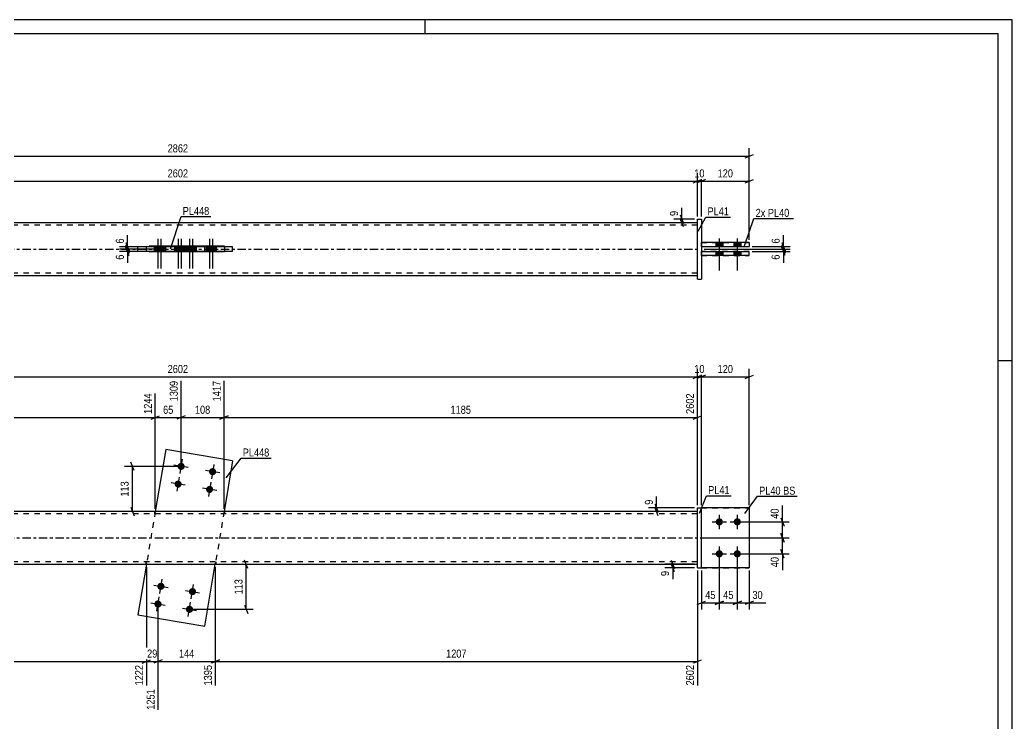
# Model space of a CAD drawing. Header units: millimetres. Extents: x 0 to 594, y 0 to 420.
# Drawn here: x 239 to 594, y 168.4 to 420 of the extents above; entities that cross this region are included whole.
import ezdxf

# ---------------------------------------------------------------- set-up
doc = ezdxf.new("R2010")
doc.units = ezdxf.units.MM
doc.linetypes.add('DXK_LINE_DOT2', pattern=[3.9198, 1.9599, -1.9599])
doc.linetypes.add('DXK_LINE_DOT3', pattern=[5.9187, 2.979, -0.9799, 0.9799, -0.9799])
doc.styles.add('Arial Narrow', font='ARIALN.TTF', dxfattribs={"height": 0.2})

# ---------------------------------------------------------------- blocks, each defined once
blk = doc.blocks.new('Unknown-582682552-1128')
at = {"color": 5, "linetype": 'Continuous'}
for p, q in [((594, 420), (0, 420)), ((384, 415), (384, 420)), ((594, 0), (594, 420)), ((589, 415), (5, 415)), ((589, 5), (589, 415)), ((594, 298), (589, 298))]:
    blk.add_line(p, q, dxfattribs=at)
blk = doc.blocks.new('Bolt-582682552-1978 - 1949')
at = {"linetype": 'Continuous'}
for points in [[(489.25, 241.66), (489.52, 241.63), (489.77, 241.55), (490.01, 241.42), (490.21, 241.24), (490.36, 241.02), (490.47, 240.77), (490.53, 240.51), (490.53, 240.24), (490.47, 239.98), (490.36, 239.73), (490.21, 239.52), (490.01, 239.34), (489.77, 239.2), (489.52, 239.12), (489.25, 239.09), (488.98, 239.12), (488.73, 239.2), (488.49, 239.34), (488.3, 239.52), (488.14, 239.73), (488.03, 239.98), (487.97, 240.24), (487.97, 240.51), (488.03, 240.77), (488.14, 241.02), (488.3, 241.24), (488.49, 241.42), (488.73, 241.55), (488.98, 241.63)], [(495.68, 241.66), (495.95, 241.63), (496.2, 241.55), (496.43, 241.42), (496.63, 241.24), (496.79, 241.02), (496.9, 240.77), (496.96, 240.51), (496.96, 240.24), (496.9, 239.98), (496.79, 239.73), (496.63, 239.52), (496.43, 239.34), (496.2, 239.2), (495.95, 239.12), (495.68, 239.09), (495.41, 239.12), (495.16, 239.2), (494.92, 239.34), (494.72, 239.52), (494.57, 239.73), (494.46, 239.98), (494.4, 240.24), (494.4, 240.51), (494.46, 240.77), (494.57, 241.02), (494.72, 241.24), (494.92, 241.42), (495.16, 241.55), (495.41, 241.63)], [(489.25, 230.23), (489.52, 230.2), (489.77, 230.12), (490.01, 229.99), (490.21, 229.81), (490.36, 229.59), (490.47, 229.34), (490.53, 229.08), (490.53, 228.81), (490.47, 228.55), (490.36, 228.3), (490.21, 228.09), (490.01, 227.91), (489.77, 227.77), (489.52, 227.69), (489.25, 227.66), (488.98, 227.69), (488.73, 227.77), (488.49, 227.91), (488.3, 228.09), (488.14, 228.3), (488.03, 228.55), (487.97, 228.81), (487.97, 229.08), (488.03, 229.34), (488.14, 229.59), (488.3, 229.81), (488.49, 229.99), (488.73, 230.12), (488.98, 230.2)], [(495.68, 230.23), (495.95, 230.2), (496.2, 230.12), (496.43, 229.99), (496.63, 229.81), (496.79, 229.59), (496.9, 229.34), (496.96, 229.08), (496.96, 228.81), (496.9, 228.55), (496.79, 228.3), (496.63, 228.09), (496.43, 227.91), (496.2, 227.77), (495.95, 227.69), (495.68, 227.66), (495.41, 227.69), (495.16, 227.77), (494.92, 227.91), (494.72, 228.09), (494.57, 228.3), (494.46, 228.55), (494.4, 228.81), (494.4, 229.08), (494.46, 229.34), (494.57, 229.59), (494.72, 229.81), (494.92, 229.99), (495.16, 230.12), (495.41, 230.2)]]:
    blk.add_hatch(color=1, dxfattribs=at).paths.add_polyline_path(points)
at = {"color": 1, "linetype": 'Continuous'}
for p, q in [((489.25, 242.95), (489.25, 237.8)), ((495.68, 242.95), (495.68, 237.8)), ((486.68, 240.38), (491.82, 240.38)), ((493.11, 240.38), (498.25, 240.38)), ((489.25, 231.52), (489.25, 226.38)), ((495.68, 231.52), (495.68, 226.38)), ((486.68, 228.95), (491.82, 228.95)), ((493.11, 228.95), (498.25, 228.95))]:
    blk.add_line(p, q, dxfattribs=at)
blk = doc.blocks.new('Part-582682552-1956 - 1949')
at = {"color": 7, "linetype": 'DXK_LINE_DOT2'}
for p, q in [((482.82, 245.38), (499.96, 245.38)), ((482.82, 223.95), (482.82, 245.38)), ((482.82, 245.38), (499.96, 245.38)), ((499.96, 245.38), (499.96, 245.38)), ((499.96, 245.38), (499.96, 223.95)), ((482.82, 223.95), (482.82, 223.95)), ((482.82, 223.95), (499.96, 223.95)), ((482.82, 223.95), (499.96, 223.95))]:
    blk.add_line(p, q, dxfattribs=at)
blk = doc.blocks.new('Part-582682552-1957 - 1949')
at = {"color": 2, "linetype": 'Continuous'}
for p, q in [((481.39, 245.38), (482.82, 245.38)), ((481.39, 223.95), (481.39, 245.38)), ((482.82, 223.95), (482.82, 245.38)), ((481.39, 223.95), (481.39, 223.95)), ((481.39, 223.95), (482.82, 223.95))]:
    blk.add_line(p, q, dxfattribs=at)
at = {"color": 7, "linetype": 'DXK_LINE_DOT2'}
for p, q in [((481.39, 245.38), (482.82, 245.38)), ((481.39, 223.95), (482.82, 223.95))]:
    blk.add_line(p, q, dxfattribs=at)
blk = doc.blocks.new('Part-582682552-1977 - 1949')
at = {"color": 2, "linetype": 'Continuous'}
for p, q in [((291.2, 266.23), (287.48, 244.09)), ((315.15, 262.21), (291.2, 266.23)), ((315.15, 262.21), (312.1, 244.09)), ((284.31, 225.23), (281.27, 207.12)), ((305.22, 203.09), (308.94, 225.23)), ((281.27, 207.12), (305.22, 203.09))]:
    blk.add_line(p, q, dxfattribs=at)
at = {"color": 7, "linetype": 'DXK_LINE_DOT2'}
for p, q in [((287.48, 244.09), (284.33, 225.36)), ((312.1, 244.09), (308.96, 225.36)), ((284.31, 225.23), (284.4, 225.74)), ((284.33, 225.36), (284.31, 225.23)), ((308.94, 225.23), (309.02, 225.74)), ((308.96, 225.36), (308.94, 225.23))]:
    blk.add_line(p, q, dxfattribs=at)
blk = doc.blocks.new('Bolt-582682552-1980 - 1949')
at = {"linetype": 'Continuous'}
for points in [[(297.98, 260.02, -1), (295.44, 260.45, -1)], [(309.25, 258.13, -1), (306.71, 258.55, -1)], [(296.91, 253.68, -1), (294.38, 254.11, -1)], [(308.18, 251.79, -1), (305.65, 252.21, -1)]]:
    blk.add_hatch(color=1, dxfattribs=at).paths.add_polyline_path(points)
at = {"color": 1, "linetype": 'Continuous'}
for p, q in [((297.13, 262.77), (296.28, 257.7)), ((299.24, 259.81), (294.17, 260.66)), ((308.4, 260.88), (307.55, 255.81)), ((296.07, 256.43), (295.22, 251.36)), ((310.52, 257.92), (305.44, 258.77)), ((298.18, 253.47), (293.11, 254.32)), ((309.45, 251.58), (304.38, 252.43)), ((307.34, 254.54), (306.49, 249.47))]:
    blk.add_line(p, q, dxfattribs=at)
blk = doc.blocks.new('Bolt-582682552-1981 - 1949')
at = {"linetype": 'Continuous'}
for points in [[(288.23, 217.53, -1), (290.77, 217.11, -1)], [(299.51, 215.64, -1), (302.04, 215.22, -1)], [(287.17, 211.19, -1), (289.71, 210.77, -1)], [(298.44, 209.3, -1), (300.98, 208.88, -1)]]:
    blk.add_hatch(color=1, dxfattribs=at).paths.add_polyline_path(points)
at = {"color": 1, "linetype": 'Continuous'}
for p, q in [((286.97, 217.75), (292.04, 216.9)), ((289.08, 214.79), (289.93, 219.86)), ((300.35, 212.89), (301.2, 217.96)), ((288.01, 208.45), (288.86, 213.52)), ((298.24, 215.85), (303.31, 215)), ((285.9, 211.41), (290.97, 210.56)), ((297.17, 209.51), (302.24, 208.66)), ((299.28, 206.55), (300.13, 211.62))]:
    blk.add_line(p, q, dxfattribs=at)
blk = doc.blocks.new('Part-582682552-1987 - 1949')
at = {"color": 2, "linetype": 'Continuous'}
for p, q in [((499.96, 245.38), (482.82, 245.38)), ((499.96, 245.38), (499.96, 245.38)), ((499.96, 245.38), (499.96, 223.95)), ((499.96, 223.95), (482.82, 223.95))]:
    blk.add_line(p, q, dxfattribs=at)
at = {"color": 7, "linetype": 'DXK_LINE_DOT2'}
for p, q in [((499.96, 245.38), (482.82, 245.38)), ((482.82, 245.38), (482.82, 245.38)), ((482.82, 223.95), (482.82, 245.38)), ((499.96, 245.38), (499.96, 245.38)), ((499.96, 223.95), (482.82, 223.95))]:
    blk.add_line(p, q, dxfattribs=at)
blk = doc.blocks.new('Part-582682552-1992 - 1949')
at = {"color": 2, "linetype": 'Continuous'}
for p, q in [((481.39, 244.09), (109.71, 244.09)), ((109.71, 225.23), (481.39, 225.23))]:
    blk.add_line(p, q, dxfattribs=at)
at = {"color": 7, "linetype": 'DXK_LINE_DOT2'}
for p, q in [((481.39, 243.23), (109.71, 243.23)), ((287.19, 244.09), (287.19, 243.23)), ((312.25, 244.09), (312.25, 243.23)), ((481.39, 225.23), (481.39, 244.09)), ((481.39, 226.09), (109.71, 226.09)), ((284.17, 225.23), (284.17, 226.09)), ((284.17, 225.36), (284.17, 225.23)), ((309.22, 225.23), (309.22, 226.09)), ((309.22, 225.36), (309.22, 225.23))]:
    blk.add_line(p, q, dxfattribs=at)
at = {"color": 7, "linetype": 'DXK_LINE_DOT3'}
blk.add_line((109.71, 234.66), (481.39, 234.66), dxfattribs=at)
blk = doc.blocks.new('Bolt-582682552-2427 - 2420')
at = {"linetype": 'Continuous'}
for points in [[(490.54, 340.29), (487.96, 340.29), (487.96, 338.86), (490.54, 338.86)], [(490.54, 340.29), (487.96, 340.29), (487.96, 338.86), (490.54, 338.86)], [(496.96, 340.29), (494.39, 340.29), (494.39, 338.86), (496.96, 338.86)], [(496.96, 340.29), (494.39, 340.29), (494.39, 338.86), (496.96, 338.86)], [(490.54, 337.14), (487.96, 337.14), (487.96, 335.71), (490.54, 335.71)], [(490.54, 337.14), (487.96, 337.14), (487.96, 335.71), (490.54, 335.71)], [(496.96, 337.14), (494.39, 337.14), (494.39, 335.71), (496.96, 335.71)], [(496.96, 337.14), (494.39, 337.14), (494.39, 335.71), (496.96, 335.71)]]:
    blk.add_hatch(color=1, dxfattribs=at).paths.add_polyline_path(points)
at = {"color": 1, "linetype": 'Continuous'}
for p, q in [((489.25, 341.72), (489.25, 330.29)), ((489.25, 341.72), (489.25, 330.29)), ((495.68, 341.72), (495.68, 330.29)), ((495.68, 341.72), (495.68, 330.29)), ((487.96, 340.29), (487.96, 338.86)), ((487.96, 340.29), (487.96, 338.86)), ((490.54, 340.29), (490.54, 338.86)), ((490.54, 340.29), (490.54, 338.86)), ((494.39, 340.29), (494.39, 338.86)), ((494.39, 340.29), (494.39, 338.86)), ((496.96, 340.29), (496.96, 338.86)), ((496.96, 340.29), (496.96, 338.86)), ((487.96, 337.14), (487.96, 335.71)), ((487.96, 337.14), (487.96, 335.71)), ((490.54, 337.14), (490.54, 335.71)), ((490.54, 337.14), (490.54, 335.71)), ((494.39, 337.14), (494.39, 335.71)), ((494.39, 337.14), (494.39, 335.71)), ((496.96, 337.14), (496.96, 335.71)), ((496.96, 337.14), (496.96, 335.71))]:
    blk.add_line(p, q, dxfattribs=at)
blk = doc.blocks.new('Part-582682552-2433 - 2420')
at = {"color": 7, "linetype": 'DXK_LINE_DOT2'}
for p, q in [((281.27, 337.12), (281.27, 338.83)), ((287.19, 338.83), (281.27, 338.83)), ((305.22, 337.12), (305.22, 338.83)), ((287.19, 337.12), (281.27, 337.12))]:
    blk.add_line(p, q, dxfattribs=at)
at = {"color": 2, "linetype": 'Continuous'}
for p, q in [((315.15, 338.83), (287.19, 338.83)), ((291.2, 337.12), (291.2, 338.83)), ((315.15, 337.12), (315.15, 338.83)), ((315.15, 337.12), (287.19, 337.12))]:
    blk.add_line(p, q, dxfattribs=at)
blk = doc.blocks.new('Part-582682552-2448 - 2420')
at = {"color": 2, "linetype": 'Continuous'}
for p, q in [((499.96, 340.29), (482.82, 340.29)), ((482.82, 338.86), (482.82, 340.29)), ((482.82, 338.86), (482.82, 338.86)), ((482.82, 338.86), (499.96, 338.86)), ((499.96, 340.29), (499.96, 338.86))]:
    blk.add_line(p, q, dxfattribs=at)
at = {"color": 7, "linetype": 'DXK_LINE_DOT2'}
for p, q in [((482.82, 340.29), (482.82, 340.29)), ((482.82, 340.29), (499.96, 340.29)), ((482.82, 338.86), (499.96, 338.86)), ((499.96, 340.29), (499.96, 340.29))]:
    blk.add_line(p, q, dxfattribs=at)
blk = doc.blocks.new('Part-582682552-2453 - 2420')
at = {"color": 2, "linetype": 'Continuous'}
for p, q in [((482.82, 337.14), (499.96, 337.14)), ((482.82, 335.71), (482.82, 337.14)), ((499.96, 335.71), (482.82, 335.71)), ((499.96, 335.71), (499.96, 337.14))]:
    blk.add_line(p, q, dxfattribs=at)
at = {"color": 7, "linetype": 'DXK_LINE_DOT2'}
for p, q in [((499.96, 337.14), (482.82, 337.14)), ((482.82, 335.71), (499.96, 335.71))]:
    blk.add_line(p, q, dxfattribs=at)
blk = doc.blocks.new('Part-582682552-2458 - 2420')
at = {"color": 2, "linetype": 'Continuous'}
for p, q in [((481.39, 347.4), (109.71, 347.4)), ((312.25, 338.98), (287.19, 338.98)), ((287.19, 336.98), (287.19, 338.98)), ((309.22, 338.83), (309.22, 338.98)), ((312.25, 338.83), (312.25, 338.98)), ((312.25, 336.98), (287.19, 336.98)), ((309.22, 336.98), (309.22, 337.12)), ((312.25, 336.98), (312.25, 337.12)), ((109.71, 328.55), (481.39, 328.55))]:
    blk.add_line(p, q, dxfattribs=at)
at = {"color": 7, "linetype": 'DXK_LINE_DOT2'}
for p, q in [((481.39, 346.55), (109.71, 346.55)), ((481.39, 328.55), (481.39, 347.4)), ((284.17, 338.98), (284.17, 336.98)), ((287.19, 338.98), (284.17, 338.98)), ((309.22, 338.83), (309.22, 338.98)), ((309.22, 337.12), (309.22, 338.83)), ((312.25, 338.98), (312.25, 337.12)), ((287.19, 336.98), (284.17, 336.98)), ((481.39, 329.4), (109.71, 329.4))]:
    blk.add_line(p, q, dxfattribs=at)
at = {"color": 7, "linetype": 'DXK_LINE_DOT3'}
blk.add_line((109.71, 337.98), (481.39, 337.98), dxfattribs=at)
blk = doc.blocks.new('Bolt-582682552-2464 - 2420')
at = {"linetype": 'Continuous'}
for points in [[(296.93, 338.83), (294.36, 338.83), (294.36, 337.12), (296.93, 337.12)], [(297.99, 338.83), (295.42, 338.83), (295.42, 337.12), (297.99, 337.12)], [(308.2, 338.83), (305.63, 338.83), (305.63, 337.12), (308.2, 337.12)], [(309.26, 338.83), (306.69, 338.83), (306.69, 337.12), (309.26, 337.12)]]:
    blk.add_hatch(color=1, dxfattribs=at).paths.add_polyline_path(points)
at = {"color": 1, "linetype": 'Continuous'}
for p, q in [((295.64, 341.69), (295.64, 330.98)), ((296.71, 341.69), (296.71, 330.98)), ((306.91, 341.69), (306.91, 330.98)), ((307.98, 341.69), (307.98, 330.98)), ((294.36, 338.83), (294.36, 337.12)), ((295.42, 338.83), (295.42, 337.12)), ((296.93, 338.83), (296.93, 337.12)), ((297.99, 338.83), (297.99, 337.12)), ((305.63, 338.83), (305.63, 337.12)), ((306.69, 338.83), (306.69, 337.12)), ((308.2, 338.83), (308.2, 337.12)), ((309.26, 338.83), (309.26, 337.12))]:
    blk.add_line(p, q, dxfattribs=at)
blk = doc.blocks.new('Bolt-582682552-2465 - 2420')
at = {"linetype": 'Continuous'}
for points in [[(287.15, 337.12), (289.72, 337.12), (289.72, 338.83), (287.15, 338.83)], [(288.22, 337.12), (290.79, 337.12), (290.79, 338.83), (288.22, 338.83)], [(298.42, 337.12), (300.99, 337.12), (300.99, 338.83), (298.42, 338.83)], [(299.49, 337.12), (302.06, 337.12), (302.06, 338.83), (299.49, 338.83)]]:
    blk.add_hatch(color=1, dxfattribs=at).paths.add_polyline_path(points)
at = {"color": 1, "linetype": 'Continuous'}
for p, q in [((288.44, 341.69), (288.44, 330.98)), ((289.5, 341.69), (289.5, 330.98)), ((299.71, 341.69), (299.71, 330.98)), ((300.77, 341.69), (300.77, 330.98)), ((287.15, 338.83), (287.15, 337.12)), ((288.22, 338.83), (288.22, 337.12)), ((289.72, 338.83), (289.72, 337.12)), ((290.79, 338.83), (290.79, 337.12)), ((298.42, 338.83), (298.42, 337.12)), ((299.49, 338.83), (299.49, 337.12)), ((300.99, 338.83), (300.99, 337.12)), ((302.06, 338.83), (302.06, 337.12))]:
    blk.add_line(p, q, dxfattribs=at)
blk = doc.blocks.new('Part-582682552-2470 - 2420')
at = {"color": 2, "linetype": 'Continuous'}
for p, q in [((481.39, 348.69), (481.39, 348.69)), ((481.39, 327.26), (481.39, 348.69)), ((481.39, 348.69), (482.82, 348.69)), ((482.82, 348.69), (482.82, 348.69)), ((482.82, 348.69), (482.82, 327.26)), ((481.39, 327.26), (482.82, 327.26)), ((481.39, 327.26), (481.39, 327.26)), ((482.82, 327.26), (482.82, 327.26))]:
    blk.add_line(p, q, dxfattribs=at)
at = {"color": 7, "linetype": 'DXK_LINE_DOT2'}
for p, q in [((481.39, 348.69), (481.39, 348.69)), ((481.39, 348.69), (482.82, 348.69)), ((481.39, 327.26), (482.82, 327.26))]:
    blk.add_line(p, q, dxfattribs=at)
blk = doc.blocks.new('StraightDimension-582682552-2083 - 1949')
at = {"color": 7, "linetype": 'Continuous'}
for p, q in [((480.39, 245.38), (463.97, 245.38)), ((466.22, 246.88), (467.42, 243.88)), ((467.42, 242.59), (466.22, 245.59)), ((466.82, 244.09), (466.82, 245.38)), ((480.39, 244.09), (463.97, 244.09))]:
    blk.add_line(p, q, dxfattribs=at)
at = {"color": 0}
blk.add_wipeout([(466.07, 248.93), (461.87, 248.93), (461.87, 245.9), (466.07, 245.9)], dxfattribs=at)
at = {"color": 7, "linetype": 'Continuous'}
blk.add_line((466.82, 245.38), (466.82, 249.45), dxfattribs=at)
blk.add_line((466.82, 245.38), (466.82, 249.45), dxfattribs=at)
at = {"color": 3, "style": 'Arial Narrow'}
blk.add_text('9', height=2.86, rotation=90.0002, dxfattribs=at).set_placement((465.47, 246.5))
blk = doc.blocks.new('StraightDimension-582682552-2177 - 1949')
at = {"color": 7, "linetype": 'Continuous'}
for p, q in [((495.68, 227.95), (495.68, 209.05)), ((499.96, 222.95), (499.96, 209.05)), ((494.18, 210.85), (497.18, 212.05)), ((495.68, 211.45), (499.96, 211.45)), ((501.46, 212.05), (498.46, 210.85))]:
    blk.add_line(p, q, dxfattribs=at)
at = {"color": 0}
blk.add_wipeout([(505.35, 212.2), (505.35, 216.4), (500.49, 216.4), (500.49, 212.2)], dxfattribs=at)
at = {"color": 7, "linetype": 'Continuous'}
blk.add_line((499.96, 211.45), (505.87, 211.45), dxfattribs=at)
blk.add_line((499.96, 211.45), (505.87, 211.45), dxfattribs=at)
at = {"color": 3, "style": 'Arial Narrow'}
blk.add_text('30', height=2.863, dxfattribs=at).set_placement((501.09, 212.8))
blk = doc.blocks.new('StraightDimension-582682552-2912 - 1949')
at = {"color": 7, "linetype": 'Continuous'}
for p, q in [((284.31, 224.23), (284.31, 181.86)), ((109.71, 222.95), (109.71, 187.34)), ((111.21, 191.07), (108.21, 189.87)), ((109.71, 190.47), (284.31, 190.47)), ((282.81, 189.87), (285.81, 191.07))]:
    blk.add_line(p, q, dxfattribs=at)
at = {"color": 0}
blk.add_wipeout([(201.27, 191.22), (201.27, 195.42), (192.75, 195.42), (192.75, 191.22)], dxfattribs=at)
at = {"color": 0, "linetype": 'Continuous'}
for points in [[(109.11, 189.77), (104.91, 189.77), (104.91, 186.74), (109.11, 186.74)], [(283.71, 189.77), (279.51, 189.77), (279.51, 181.26), (283.71, 181.26)]]:
    blk.add_wipeout(points, dxfattribs=at)
at = {"color": 3, "style": 'Arial Narrow'}
blk.add_text('1222', height=2.863, dxfattribs=at).set_placement((193.35, 191.82))
at = {"color": 3, "linetype": 'Continuous', "style": 'Arial Narrow'}
for s, height, p in [('0', 2.86, (108.51, 187.34)), ('1222', 2.863, (283.11, 181.86))]:
    blk.add_text(s, height=height, rotation=90.0002, dxfattribs=at).set_placement(p)
blk = doc.blocks.new('StraightDimension-582682552-2140 - 1949')
at = {"color": 7, "linetype": 'Continuous'}
for p, q in [((309.94, 225.23), (322.44, 225.23)), ((320.64, 223.73), (319.44, 226.73)), ((320.04, 209.09), (320.04, 225.23)), ((319.44, 210.59), (320.64, 207.59)), ((300.71, 209.09), (322.44, 209.09))]:
    blk.add_line(p, q, dxfattribs=at)
at = {"color": 0}
blk.add_wipeout([(319.29, 220.5), (315.09, 220.5), (315.09, 213.82), (319.29, 213.82)], dxfattribs=at)
at = {"color": 3, "style": 'Arial Narrow'}
blk.add_text('113', height=2.863, rotation=90.0002, dxfattribs=at).set_placement((318.69, 214.42))
blk = doc.blocks.new('StraightDimension-582682552-2111 - 1949')
at = {"color": 7, "linetype": 'Continuous'}
for p, q in [((482.39, 234.66), (514.23, 234.66)), ((511.23, 236.16), (512.43, 233.16)), ((511.83, 228.95), (511.83, 234.66)), ((496.68, 228.95), (514.23, 228.95)), ((512.43, 227.45), (511.23, 230.45))]:
    blk.add_line(p, q, dxfattribs=at)
at = {"color": 0}
blk.add_wipeout([(511.08, 228.42), (506.88, 228.42), (506.88, 223.57), (511.08, 223.57)], dxfattribs=at)
at = {"color": 7, "linetype": 'Continuous'}
blk.add_line((511.83, 228.95), (511.83, 223.04), dxfattribs=at)
blk.add_line((511.83, 228.95), (511.83, 223.04), dxfattribs=at)
at = {"color": 3, "style": 'Arial Narrow'}
blk.add_text('40', height=2.863, rotation=90.0002, dxfattribs=at).set_placement((510.48, 224.17))
blk = doc.blocks.new('StraightDimension-582682552-2911 - 1949')
at = {"color": 7, "linetype": 'Continuous'}
for p, q in [((284.31, 224.23), (284.31, 181.86)), ((288.44, 209.98), (288.44, 173.16)), ((282.81, 189.87), (285.81, 191.07)), ((284.31, 190.47), (288.44, 190.47)), ((289.94, 191.07), (286.94, 189.87))]:
    blk.add_line(p, q, dxfattribs=at)
at = {"color": 0}
blk.add_wipeout([(288.8, 191.22), (288.8, 195.42), (283.95, 195.42), (283.95, 191.22)], dxfattribs=at)
at = {"color": 0, "linetype": 'Continuous'}
blk.add_wipeout([(287.84, 181.07), (283.64, 181.07), (283.64, 172.56), (287.84, 172.56)], dxfattribs=at)
at = {"color": 3, "style": 'Arial Narrow'}
blk.add_text('29', height=2.863, dxfattribs=at).set_placement((284.55, 191.82))
at = {"color": 3, "linetype": 'Continuous', "style": 'Arial Narrow'}
blk.add_text('1251', height=2.863, rotation=90.0002, dxfattribs=at).set_placement((287.24, 173.16))
blk = doc.blocks.new('StraightDimension-582682552-1995 - 1949')
at = {"color": 7, "linetype": 'Continuous'}
for p, q in [((482.82, 246.38), (482.82, 295.14)), ((499.96, 246.38), (499.96, 295.14)), ((484.32, 292.89), (481.32, 291.69)), ((482.82, 292.29), (499.96, 292.29)), ((498.46, 291.69), (501.46, 292.89))]:
    blk.add_line(p, q, dxfattribs=at)
at = {"color": 0}
blk.add_wipeout([(494.74, 293.04), (494.74, 297.24), (488.05, 297.24), (488.05, 293.04)], dxfattribs=at)
at = {"color": 3, "style": 'Arial Narrow'}
blk.add_text('120', height=2.863, dxfattribs=at).set_placement((488.65, 293.64))
blk = doc.blocks.new('StraightDimension-582682552-2017 - 1949')
at = {"color": 7, "linetype": 'Continuous'}
for p, q in [((481.39, 246.38), (481.39, 295.14)), ((482.82, 246.38), (482.82, 295.14)), ((479.89, 291.69), (482.89, 292.89)), ((484.32, 292.89), (481.32, 291.69)), ((481.39, 292.29), (482.82, 292.29))]:
    blk.add_line(p, q, dxfattribs=at)
at = {"color": 0}
blk.add_wipeout([(484.54, 293.04), (484.54, 297.24), (479.68, 297.24), (479.68, 293.04)], dxfattribs=at)
at = {"color": 3, "style": 'Arial Narrow'}
blk.add_text('10', height=2.863, dxfattribs=at).set_placement((480.28, 293.64))
blk = doc.blocks.new('StraightDimension-582682552-2034 - 1949')
at = {"color": 7, "linetype": 'Continuous'}
for p, q in [((481.39, 246.38), (481.39, 295.14)), ((109.71, 292.29), (481.39, 292.29)), ((479.89, 291.69), (482.89, 292.89))]:
    blk.add_line(p, q, dxfattribs=at)
at = {"color": 0}
blk.add_wipeout([(299.81, 293.04), (299.81, 297.24), (291.3, 297.24), (291.3, 293.04)], dxfattribs=at)
at = {"color": 3, "style": 'Arial Narrow'}
blk.add_text('2602', height=2.863, dxfattribs=at).set_placement((291.9, 293.64))
blk = doc.blocks.new('StraightDimension-582682552-3037 - 1949')
at = {"color": 7, "linetype": 'Continuous'}
for p, q in [((296.71, 261.23), (296.71, 290.82)), ((287.48, 245.09), (287.48, 286.32)), ((285.98, 277.11), (288.98, 278.31)), ((287.48, 277.71), (296.71, 277.71)), ((298.21, 278.31), (295.21, 277.11))]:
    blk.add_line(p, q, dxfattribs=at)
at = {"color": 0}
blk.add_wipeout([(294.52, 278.46), (294.52, 282.66), (289.67, 282.66), (289.67, 278.46)], dxfattribs=at)
at = {"color": 0, "linetype": 'Continuous'}
blk.add_wipeout([(296.11, 291.42), (291.91, 291.42), (291.91, 282.91), (296.11, 282.91)], dxfattribs=at)
at = {"color": 3, "linetype": 'Continuous', "style": 'Arial Narrow'}
blk.add_text('1309', height=2.863, rotation=90.0002, dxfattribs=at).set_placement((295.51, 283.51))
at = {"color": 3, "style": 'Arial Narrow'}
blk.add_text('65', height=2.863, dxfattribs=at).set_placement((290.27, 279.06))
blk = doc.blocks.new('StraightDimension-582682552-2909 - 1949')
at = {"color": 7, "linetype": 'Continuous'}
for p, q in [((308.94, 224.23), (308.94, 181.86)), ((481.39, 222.95), (481.39, 181.86)), ((310.44, 191.07), (307.44, 189.87)), ((308.94, 190.47), (481.39, 190.47)), ((479.89, 189.87), (482.89, 191.07))]:
    blk.add_line(p, q, dxfattribs=at)
at = {"color": 0}
blk.add_wipeout([(399.42, 191.22), (399.42, 195.42), (390.91, 195.42), (390.91, 191.22)], dxfattribs=at)
at = {"color": 0, "linetype": 'Continuous'}
blk.add_wipeout([(480.79, 189.77), (476.59, 189.77), (476.59, 181.26), (480.79, 181.26)], dxfattribs=at)
at = {"color": 3, "style": 'Arial Narrow'}
blk.add_text('1207', height=2.863, dxfattribs=at).set_placement((391.51, 191.82))
at = {"color": 3, "linetype": 'Continuous', "style": 'Arial Narrow'}
blk.add_text('2602', height=2.863, rotation=90.0002, dxfattribs=at).set_placement((480.19, 181.86))
blk = doc.blocks.new('StraightDimension-582682552-2090 - 1949')
at = {"color": 7, "linetype": 'Continuous'}
for p, q in [((295.71, 260.23), (276.44, 260.23)), ((279.89, 258.73), (278.69, 261.73)), ((279.29, 244.09), (279.29, 260.23)), ((278.69, 245.59), (279.89, 242.59)), ((286.48, 244.09), (276.44, 244.09))]:
    blk.add_line(p, q, dxfattribs=at)
at = {"color": 0}
blk.add_wipeout([(278.54, 255.5), (274.34, 255.5), (274.34, 248.82), (278.54, 248.82)], dxfattribs=at)
at = {"color": 3, "style": 'Arial Narrow'}
blk.add_text('113', height=2.863, rotation=90.0002, dxfattribs=at).set_placement((277.94, 249.42))
blk = doc.blocks.new('StraightDimension-582682552-2126 - 1949')
at = {"color": 7, "linetype": 'Continuous'}
for p, q in [((511.23, 241.88), (512.43, 238.88)), ((496.68, 240.38), (514.23, 240.38)), ((511.83, 234.66), (511.83, 240.38)), ((482.39, 234.66), (514.23, 234.66)), ((512.43, 233.16), (511.23, 236.16))]:
    blk.add_line(p, q, dxfattribs=at)
at = {"color": 0}
blk.add_wipeout([(511.08, 245.76), (506.88, 245.76), (506.88, 240.9), (511.08, 240.9)], dxfattribs=at)
at = {"color": 7, "linetype": 'Continuous'}
blk.add_line((511.83, 240.38), (511.83, 246.28), dxfattribs=at)
blk.add_line((511.83, 240.38), (511.83, 246.28), dxfattribs=at)
at = {"color": 3, "style": 'Arial Narrow'}
blk.add_text('40', height=2.863, rotation=90.0002, dxfattribs=at).set_placement((510.48, 241.5))
blk = doc.blocks.new('StraightDimension-582682552-2151 - 1949')
at = {"color": 7, "linetype": 'Continuous'}
for p, q in [((489.25, 227.95), (489.25, 209.05)), ((482.82, 222.95), (482.82, 209.05)), ((481.32, 210.85), (484.32, 212.05)), ((482.82, 211.45), (489.25, 211.45)), ((490.75, 212.05), (487.75, 210.85))]:
    blk.add_line(p, q, dxfattribs=at)
at = {"color": 0}
blk.add_wipeout([(488.46, 212.2), (488.46, 216.4), (483.61, 216.4), (483.61, 212.2)], dxfattribs=at)
at = {"color": 3, "style": 'Arial Narrow'}
blk.add_text('45', height=2.863, dxfattribs=at).set_placement((484.21, 212.8))
blk = doc.blocks.new('StraightDimension-582682552-2167 - 1949')
at = {"color": 7, "linetype": 'Continuous'}
for p, q in [((489.25, 227.95), (489.25, 209.05)), ((495.68, 227.95), (495.68, 209.05)), ((487.75, 210.85), (490.75, 212.05)), ((489.25, 211.45), (495.68, 211.45)), ((497.18, 212.05), (494.18, 210.85))]:
    blk.add_line(p, q, dxfattribs=at)
at = {"color": 0}
blk.add_wipeout([(494.89, 212.2), (494.89, 216.4), (490.04, 216.4), (490.04, 212.2)], dxfattribs=at)
at = {"color": 3, "style": 'Arial Narrow'}
blk.add_text('45', height=2.863, dxfattribs=at).set_placement((490.64, 212.8))
blk = doc.blocks.new('StraightDimension-582682552-2191 - 1949')
at = {"color": 7, "linetype": 'Continuous'}
for p, q in [((480.39, 225.23), (469.74, 225.23)), ((480.39, 223.95), (469.74, 223.95)), ((471.99, 226.73), (473.19, 223.73)), ((473.19, 222.45), (471.99, 225.45)), ((472.59, 223.95), (472.59, 225.23))]:
    blk.add_line(p, q, dxfattribs=at)
at = {"color": 0}
blk.add_wipeout([(471.84, 223.42), (467.64, 223.42), (467.64, 220.39), (471.84, 220.39)], dxfattribs=at)
at = {"color": 7, "linetype": 'Continuous'}
blk.add_line((472.59, 223.95), (472.59, 219.87), dxfattribs=at)
blk.add_line((472.59, 223.95), (472.59, 219.87), dxfattribs=at)
at = {"color": 3, "style": 'Arial Narrow'}
blk.add_text('9', height=2.86, rotation=90.0002, dxfattribs=at).set_placement((471.24, 220.99))
blk = doc.blocks.new('StraightDimension-582682552-3038 - 1949')
at = {"color": 7, "linetype": 'Continuous'}
for p, q in [((287.48, 245.09), (287.48, 286.32)), ((109.71, 245.09), (109.71, 280.84)), ((111.21, 278.31), (108.21, 277.11)), ((109.71, 277.71), (287.48, 277.71)), ((285.98, 277.11), (288.98, 278.31))]:
    blk.add_line(p, q, dxfattribs=at)
at = {"color": 0, "linetype": 'Continuous'}
for points in [[(286.88, 286.92), (282.68, 286.92), (282.68, 278.41), (286.88, 278.41)], [(109.11, 281.44), (104.91, 281.44), (104.91, 278.41), (109.11, 278.41)]]:
    blk.add_wipeout(points, dxfattribs=at)
at = {"color": 0}
blk.add_wipeout([(202.85, 278.46), (202.85, 282.66), (194.34, 282.66), (194.34, 278.46)], dxfattribs=at)
at = {"color": 3, "linetype": 'Continuous', "style": 'Arial Narrow'}
for s, height, p in [('1244', 2.863, (286.28, 279.01)), ('0', 2.86, (108.51, 279.01))]:
    blk.add_text(s, height=height, rotation=90.0002, dxfattribs=at).set_placement(p)
at = {"color": 3, "style": 'Arial Narrow'}
blk.add_text('1244', height=2.863, dxfattribs=at).set_placement((194.94, 279.06))
blk = doc.blocks.new('StraightDimension-582682552-2910 - 1949')
at = {"color": 7, "linetype": 'Continuous'}
for p, q in [((308.94, 224.23), (308.94, 181.86)), ((288.44, 209.98), (288.44, 173.16)), ((289.94, 191.07), (286.94, 189.87)), ((288.44, 190.47), (308.94, 190.47)), ((307.44, 189.87), (310.44, 191.07))]:
    blk.add_line(p, q, dxfattribs=at)
at = {"color": 0}
blk.add_wipeout([(302.03, 191.22), (302.03, 195.42), (295.35, 195.42), (295.35, 191.22)], dxfattribs=at)
at = {"color": 0, "linetype": 'Continuous'}
blk.add_wipeout([(308.34, 189.77), (304.14, 189.77), (304.14, 181.26), (308.34, 181.26)], dxfattribs=at)
at = {"color": 3, "style": 'Arial Narrow'}
blk.add_text('144', height=2.863, dxfattribs=at).set_placement((295.95, 191.82))
at = {"color": 3, "linetype": 'Continuous', "style": 'Arial Narrow'}
blk.add_text('1395', height=2.863, rotation=90.0002, dxfattribs=at).set_placement((307.74, 181.86))
blk = doc.blocks.new('StraightDimension-582682552-3035 - 1949')
at = {"color": 7, "linetype": 'Continuous'}
for p, q in [((312.1, 245.09), (312.1, 290.82)), ((481.39, 246.38), (481.39, 286.32)), ((313.6, 278.31), (310.6, 277.11)), ((312.1, 277.71), (481.39, 277.71)), ((479.89, 277.11), (482.89, 278.31))]:
    blk.add_line(p, q, dxfattribs=at)
at = {"color": 0, "linetype": 'Continuous'}
blk.add_wipeout([(480.79, 286.92), (476.59, 286.92), (476.59, 278.41), (480.79, 278.41)], dxfattribs=at)
at = {"color": 0}
blk.add_wipeout([(401.01, 278.46), (401.01, 282.66), (392.49, 282.66), (392.49, 278.46)], dxfattribs=at)
at = {"color": 3, "linetype": 'Continuous', "style": 'Arial Narrow'}
blk.add_text('2602', height=2.863, rotation=90.0002, dxfattribs=at).set_placement((480.19, 279.01))
at = {"color": 3, "style": 'Arial Narrow'}
blk.add_text('1185', height=2.863, dxfattribs=at).set_placement((393.09, 279.06))
blk = doc.blocks.new('StraightDimension-582682552-3036 - 1949')
at = {"color": 7, "linetype": 'Continuous'}
for p, q in [((296.71, 261.23), (296.71, 290.82)), ((312.1, 245.09), (312.1, 290.82)), ((298.21, 278.31), (295.21, 277.11)), ((296.71, 277.71), (312.1, 277.71)), ((310.6, 277.11), (313.6, 278.31))]:
    blk.add_line(p, q, dxfattribs=at)
at = {"color": 0}
blk.add_wipeout([(307.75, 278.46), (307.75, 282.66), (301.06, 282.66), (301.06, 278.46)], dxfattribs=at)
at = {"color": 0, "linetype": 'Continuous'}
blk.add_wipeout([(311.5, 291.42), (307.3, 291.42), (307.3, 282.91), (311.5, 282.91)], dxfattribs=at)
at = {"color": 3, "linetype": 'Continuous', "style": 'Arial Narrow'}
blk.add_text('1417', height=2.863, rotation=90.0002, dxfattribs=at).set_placement((310.9, 283.51))
at = {"color": 3, "style": 'Arial Narrow'}
blk.add_text('108', height=2.863, dxfattribs=at).set_placement((301.66, 279.06))
blk = doc.blocks.new('StraightDimension-582682552-2493 - 2420')
at = {"color": 7, "linetype": 'Continuous'}
for p, q in [((483.82, 338), (514.57, 338)), ((500.96, 338.86), (514.57, 338.86)), ((511.57, 340.36), (512.77, 337.36)), ((512.77, 336.5), (511.57, 339.5)), ((512.17, 338), (512.17, 338.86))]:
    blk.add_line(p, q, dxfattribs=at)
at = {"color": 0}
blk.add_wipeout([(511.42, 342.41), (507.22, 342.41), (507.22, 339.38), (511.42, 339.38)], dxfattribs=at)
at = {"color": 7, "linetype": 'Continuous'}
blk.add_line((512.17, 338.86), (512.17, 342.94), dxfattribs=at)
blk.add_line((512.17, 338.86), (512.17, 342.94), dxfattribs=at)
at = {"color": 3, "style": 'Arial Narrow'}
blk.add_text('6', height=2.86, rotation=90.0002, dxfattribs=at).set_placement((510.82, 339.98))
blk = doc.blocks.new('StraightDimension-582682552-2502 - 2420')
at = {"color": 7, "linetype": 'Continuous'}
for p, q in [((483.82, 338), (514.57, 338)), ((511.57, 339.5), (512.77, 336.5)), ((512.77, 335.64), (511.57, 338.64)), ((512.17, 337.14), (512.17, 338)), ((500.96, 337.14), (514.57, 337.14))]:
    blk.add_line(p, q, dxfattribs=at)
at = {"color": 0}
blk.add_wipeout([(511.42, 336.61), (507.22, 336.61), (507.22, 333.58), (511.42, 333.58)], dxfattribs=at)
at = {"color": 7, "linetype": 'Continuous'}
blk.add_line((512.17, 337.14), (512.17, 333.06), dxfattribs=at)
blk.add_line((512.17, 337.14), (512.17, 333.06), dxfattribs=at)
at = {"color": 3, "style": 'Arial Narrow'}
blk.add_text('6', height=2.86, rotation=90.0002, dxfattribs=at).set_placement((510.82, 334.18))
blk = doc.blocks.new('StraightDimension-582682552-2512 - 2420')
at = {"color": 7, "linetype": 'Continuous'}
for p, q in [((480.39, 348.69), (472.96, 348.69)), ((475.21, 350.19), (476.41, 347.19)), ((476.41, 345.9), (475.21, 348.9)), ((475.81, 347.4), (475.81, 348.69)), ((480.39, 347.4), (472.96, 347.4))]:
    blk.add_line(p, q, dxfattribs=at)
at = {"color": 0}
blk.add_wipeout([(475.06, 352.24), (470.86, 352.24), (470.86, 349.21), (475.06, 349.21)], dxfattribs=at)
at = {"color": 7, "linetype": 'Continuous'}
blk.add_line((475.81, 348.69), (475.81, 352.77), dxfattribs=at)
blk.add_line((475.81, 348.69), (475.81, 352.77), dxfattribs=at)
at = {"color": 3, "style": 'Arial Narrow'}
blk.add_text('9', height=2.86, rotation=90.0002, dxfattribs=at).set_placement((474.46, 349.81))
blk = doc.blocks.new('StraightDimension-582682552-2523 - 2420')
at = {"color": 7, "linetype": 'Continuous'}
for p, q in [((484.32, 362.88), (481.32, 361.68)), ((482.82, 349.69), (482.82, 365.13)), ((482.82, 362.28), (499.96, 362.28)), ((498.46, 361.68), (501.46, 362.88)), ((499.96, 341.29), (499.96, 365.13))]:
    blk.add_line(p, q, dxfattribs=at)
at = {"color": 0}
blk.add_wipeout([(494.74, 363.03), (494.74, 367.23), (488.05, 367.23), (488.05, 363.03)], dxfattribs=at)
at = {"color": 3, "style": 'Arial Narrow'}
blk.add_text('120', height=2.863, dxfattribs=at).set_placement((488.65, 363.63))
blk = doc.blocks.new('StraightDimension-582682552-2533 - 2420')
at = {"color": 7, "linetype": 'Continuous'}
for p, q in [((479.89, 361.68), (482.89, 362.88)), ((484.32, 362.88), (481.32, 361.68)), ((481.39, 349.69), (481.39, 365.13)), ((481.39, 362.28), (482.82, 362.28)), ((482.82, 349.69), (482.82, 365.13))]:
    blk.add_line(p, q, dxfattribs=at)
at = {"color": 0}
blk.add_wipeout([(484.54, 363.03), (484.54, 367.23), (479.68, 367.23), (479.68, 363.03)], dxfattribs=at)
at = {"color": 3, "style": 'Arial Narrow'}
blk.add_text('10', height=2.863, dxfattribs=at).set_placement((480.28, 363.63))
blk = doc.blocks.new('StraightDimension-582682552-2543 - 2420')
at = {"color": 7, "linetype": 'Continuous'}
for p, q in [((109.71, 362.28), (481.39, 362.28)), ((479.89, 361.68), (482.89, 362.88)), ((481.39, 349.69), (481.39, 365.13))]:
    blk.add_line(p, q, dxfattribs=at)
at = {"color": 0}
blk.add_wipeout([(299.81, 363.03), (299.81, 367.23), (291.3, 367.23), (291.3, 363.03)], dxfattribs=at)
at = {"color": 3, "style": 'Arial Narrow'}
blk.add_text('2602', height=2.863, dxfattribs=at).set_placement((291.9, 363.63))
blk = doc.blocks.new('StraightDimension-582682552-2574 - 2420')
at = {"color": 7, "linetype": 'Continuous'}
for p, q in [((499.96, 341.29), (499.96, 374.08)), ((91.14, 371.23), (499.96, 371.23)), ((498.46, 370.63), (501.46, 371.83))]:
    blk.add_line(p, q, dxfattribs=at)
at = {"color": 0}
blk.add_wipeout([(299.81, 371.98), (299.81, 376.18), (291.3, 376.18), (291.3, 371.98)], dxfattribs=at)
at = {"color": 3, "style": 'Arial Narrow'}
blk.add_text('2862', height=2.863, dxfattribs=at).set_placement((291.9, 372.58))
blk = doc.blocks.new('StraightDimension-582682552-2585 - 2420')
at = {"color": 7, "linetype": 'Continuous'}
for p, q in [((290.2, 338.83), (274.72, 338.83)), ((290.2, 337.98), (274.72, 337.98)), ((276.97, 340.33), (278.17, 337.33)), ((278.17, 336.48), (276.97, 339.48)), ((277.57, 337.98), (277.57, 338.83))]:
    blk.add_line(p, q, dxfattribs=at)
at = {"color": 0}
blk.add_wipeout([(276.82, 342.39), (272.62, 342.39), (272.62, 339.36), (276.82, 339.36)], dxfattribs=at)
at = {"color": 7, "linetype": 'Continuous'}
blk.add_line((277.57, 338.83), (277.57, 342.91), dxfattribs=at)
blk.add_line((277.57, 338.83), (277.57, 342.91), dxfattribs=at)
at = {"color": 3, "style": 'Arial Narrow'}
blk.add_text('6', height=2.86, rotation=90.0002, dxfattribs=at).set_placement((276.22, 339.96))
blk = doc.blocks.new('StraightDimension-582682552-2589 - 2420')
at = {"color": 7, "linetype": 'Continuous'}
for p, q in [((290.2, 337.98), (274.72, 337.98)), ((276.97, 339.48), (278.17, 336.48)), ((278.17, 335.62), (276.97, 338.62)), ((277.57, 337.12), (277.57, 337.98)), ((290.2, 337.12), (274.72, 337.12))]:
    blk.add_line(p, q, dxfattribs=at)
at = {"color": 0}
blk.add_wipeout([(276.82, 336.59), (272.62, 336.59), (272.62, 333.57), (276.82, 333.57)], dxfattribs=at)
at = {"color": 7, "linetype": 'Continuous'}
blk.add_line((277.57, 337.12), (277.57, 333.04), dxfattribs=at)
blk.add_line((277.57, 337.12), (277.57, 333.04), dxfattribs=at)
at = {"color": 3, "style": 'Arial Narrow'}
blk.add_text('6', height=2.86, rotation=90.0002, dxfattribs=at).set_placement((276.22, 334.17))
blk = doc.blocks.new('Mark-582682552-1973 - 1949')
at = {"color": 0}
blk.add_wipeout([(328.28, 263.77), (328.28, 266.77), (318.77, 266.77), (318.77, 263.77)], dxfattribs=at)
blk.add_wipeout([(328.28, 263.77), (328.28, 266.77), (318.77, 266.77), (318.77, 263.77)], dxfattribs=at)
at = {"color": 30, "linetype": 'Continuous'}
for p, q in [((312.86, 256.12), (318.17, 263.17)), ((318.17, 263.17), (328.88, 263.17))]:
    blk.add_line(p, q, dxfattribs=at)
at = {"color": 3, "style": 'Arial Narrow'}
blk.add_text('PL448', height=2.863, dxfattribs=at).set_placement((318.77, 263.77))
blk = doc.blocks.new('MarkSet-582682552-2411 - 1949')
at = {"color": 0}
blk.add_wipeout([(511.16, 250.12), (511.16, 253.12), (503.49, 253.12), (503.49, 250.12)], dxfattribs=at)
blk.add_wipeout([(511.16, 250.12), (511.16, 253.12), (503.49, 253.12), (503.49, 250.12)], dxfattribs=at)
at = {"color": 30, "linetype": 'Continuous'}
blk.add_line((498.4, 243.33), (502.89, 249.52), dxfattribs=at)
at = {"color": 0}
blk.add_wipeout([(516.45, 250.12), (516.45, 253.12), (512.06, 253.12), (512.06, 250.12)], dxfattribs=at)
blk.add_wipeout([(516.45, 250.12), (516.45, 253.12), (512.06, 253.12), (512.06, 250.12)], dxfattribs=at)
at = {"color": 30, "linetype": 'Continuous'}
blk.add_line((502.89, 249.52), (517.05, 249.52), dxfattribs=at)
at = {"color": 3, "style": 'Arial Narrow'}
for s, p in [('PL40', (503.49, 250.12)), ('BS', (512.06, 250.12))]:
    blk.add_text(s, height=2.863, dxfattribs=at).set_placement(p)
blk = doc.blocks.new('Mark-582682552-4062 - 1949')
at = {"color": 0}
blk.add_wipeout([(492.93, 250.33), (492.93, 253.33), (485.25, 253.33), (485.25, 250.33)], dxfattribs=at)
blk.add_wipeout([(492.93, 250.33), (492.93, 253.33), (485.25, 253.33), (485.25, 250.33)], dxfattribs=at)
at = {"color": 30, "linetype": 'Continuous'}
for p, q in [((482.18, 243.47), (484.65, 249.73)), ((484.65, 249.73), (493.53, 249.73))]:
    blk.add_line(p, q, dxfattribs=at)
at = {"color": 3, "style": 'Arial Narrow'}
blk.add_text('PL41', height=2.863, dxfattribs=at).set_placement((485.25, 250.33))
blk = doc.blocks.new('Mark-582682552-2429 - 2420')
at = {"color": 0}
blk.add_wipeout([(306.8, 350.18), (306.8, 353.18), (297.29, 353.18), (297.29, 350.18)], dxfattribs=at)
blk.add_wipeout([(306.8, 350.18), (306.8, 353.18), (297.29, 353.18), (297.29, 350.18)], dxfattribs=at)
at = {"color": 30, "linetype": 'Continuous'}
for p, q in [((292.92, 338.03), (296.69, 349.58)), ((296.69, 349.58), (307.4, 349.58))]:
    blk.add_line(p, q, dxfattribs=at)
at = {"color": 3, "style": 'Arial Narrow'}
blk.add_text('PL448', height=2.863, dxfattribs=at).set_placement((297.29, 350.18))
blk = doc.blocks.new('Mark-582682552-2466 - 2420')
at = {"color": 0}
blk.add_wipeout([(492.69, 350.05), (492.69, 353.05), (485.01, 353.05), (485.01, 350.05)], dxfattribs=at)
blk.add_wipeout([(492.69, 350.05), (492.69, 353.05), (485.01, 353.05), (485.01, 350.05)], dxfattribs=at)
at = {"color": 30, "linetype": 'Continuous'}
for p, q in [((481.72, 344.37), (484.41, 349.45)), ((484.41, 349.45), (493.29, 349.45))]:
    blk.add_line(p, q, dxfattribs=at)
at = {"color": 3, "style": 'Arial Narrow'}
blk.add_text('PL41', height=2.863, dxfattribs=at).set_placement((485.01, 350.05))
blk = doc.blocks.new('MarkSet-582682552-2665 - 2420')
at = {"color": 0}
blk.add_wipeout([(505.71, 349.51), (505.71, 352.51), (502.24, 352.51), (502.24, 349.51)], dxfattribs=at)
blk.add_wipeout([(505.71, 349.51), (505.71, 352.51), (502.24, 352.51), (502.24, 349.51)], dxfattribs=at)
at = {"color": 30, "linetype": 'Continuous'}
blk.add_line((498.29, 339.16), (501.64, 348.91), dxfattribs=at)
at = {"color": 0}
blk.add_wipeout([(514.29, 349.51), (514.29, 352.51), (506.61, 352.51), (506.61, 349.51)], dxfattribs=at)
blk.add_wipeout([(514.29, 349.51), (514.29, 352.51), (506.61, 352.51), (506.61, 349.51)], dxfattribs=at)
at = {"color": 30, "linetype": 'Continuous'}
blk.add_line((501.64, 348.91), (515.79, 348.91), dxfattribs=at)
at = {"color": 3, "style": 'Arial Narrow'}
for s, p in [('2x', (502.24, 349.51)), ('PL40', (506.61, 349.51))]:
    blk.add_text(s, height=2.863, dxfattribs=at).set_placement(p)

msp = doc.modelspace()

# ---------------------------------------------------------------- block references
for name in ['Unknown-582682552-1128', 'Part-582682552-2470 - 2420', 'Part-582682552-2458 - 2420', 'Bolt-582682552-2465 - 2420', 'Bolt-582682552-2464 - 2420', 'Bolt-582682552-2427 - 2420', 'Part-582682552-2433 - 2420', 'Part-582682552-2448 - 2420', 'Part-582682552-2453 - 2420', 'Part-582682552-1977 - 1949', 'Bolt-582682552-1980 - 1949', 'Part-582682552-1957 - 1949', 'Part-582682552-1956 - 1949', 'Part-582682552-1987 - 1949', 'Part-582682552-1992 - 1949', 'Bolt-582682552-1978 - 1949', 'Bolt-582682552-1981 - 1949']:
    msp.add_blockref(name, (0, 0))

# ---------------------------------------------------------------- next in the draw order: block references
for name in ['StraightDimension-582682552-2512 - 2420', 'StraightDimension-582682552-2493 - 2420', 'StraightDimension-582682552-2083 - 1949', 'StraightDimension-582682552-2177 - 1949', 'StraightDimension-582682552-2912 - 1949', 'StraightDimension-582682552-2140 - 1949']:
    msp.add_blockref(name, (0, 0))

# ---------------------------------------------------------------- next in the draw order: block references
for name in ['StraightDimension-582682552-2523 - 2420', 'StraightDimension-582682552-2502 - 2420', 'StraightDimension-582682552-1995 - 1949', 'StraightDimension-582682552-2111 - 1949', 'StraightDimension-582682552-2911 - 1949']:
    msp.add_blockref(name, (0, 0))

# ---------------------------------------------------------------- next in the draw order: block references
for name in ['StraightDimension-582682552-2533 - 2420', 'StraightDimension-582682552-2017 - 1949', 'StraightDimension-582682552-2909 - 1949']:
    msp.add_blockref(name, (0, 0))

# ---------------------------------------------------------------- next in the draw order: block references
for name in ['StraightDimension-582682552-2543 - 2420', 'StraightDimension-582682552-2034 - 1949', 'StraightDimension-582682552-2151 - 1949', 'StraightDimension-582682552-2910 - 1949']:
    msp.add_blockref(name, (0, 0))

# ---------------------------------------------------------------- next in the draw order: block references
for name in ['StraightDimension-582682552-2574 - 2420', 'StraightDimension-582682552-3037 - 1949', 'StraightDimension-582682552-2126 - 1949', 'StraightDimension-582682552-2167 - 1949', 'StraightDimension-582682552-2191 - 1949']:
    msp.add_blockref(name, (0, 0))

# ---------------------------------------------------------------- next in the draw order: block references
for name in ['Mark-582682552-2429 - 2420', 'Mark-582682552-2466 - 2420', 'MarkSet-582682552-2665 - 2420', 'StraightDimension-582682552-2585 - 2420', 'StraightDimension-582682552-3035 - 1949', 'StraightDimension-582682552-2090 - 1949', 'MarkSet-582682552-2411 - 1949']:
    msp.add_blockref(name, (0, 0))

# ---------------------------------------------------------------- next in the draw order: block references
for name in ['StraightDimension-582682552-2589 - 2420', 'StraightDimension-582682552-3036 - 1949', 'StraightDimension-582682552-3038 - 1949', 'Mark-582682552-4062 - 1949']:
    msp.add_blockref(name, (0, 0))

# ---------------------------------------------------------------- next in the draw order: block references
msp.add_blockref('Mark-582682552-1973 - 1949', (0, 0))

doc.saveas('drawing.dxf')
